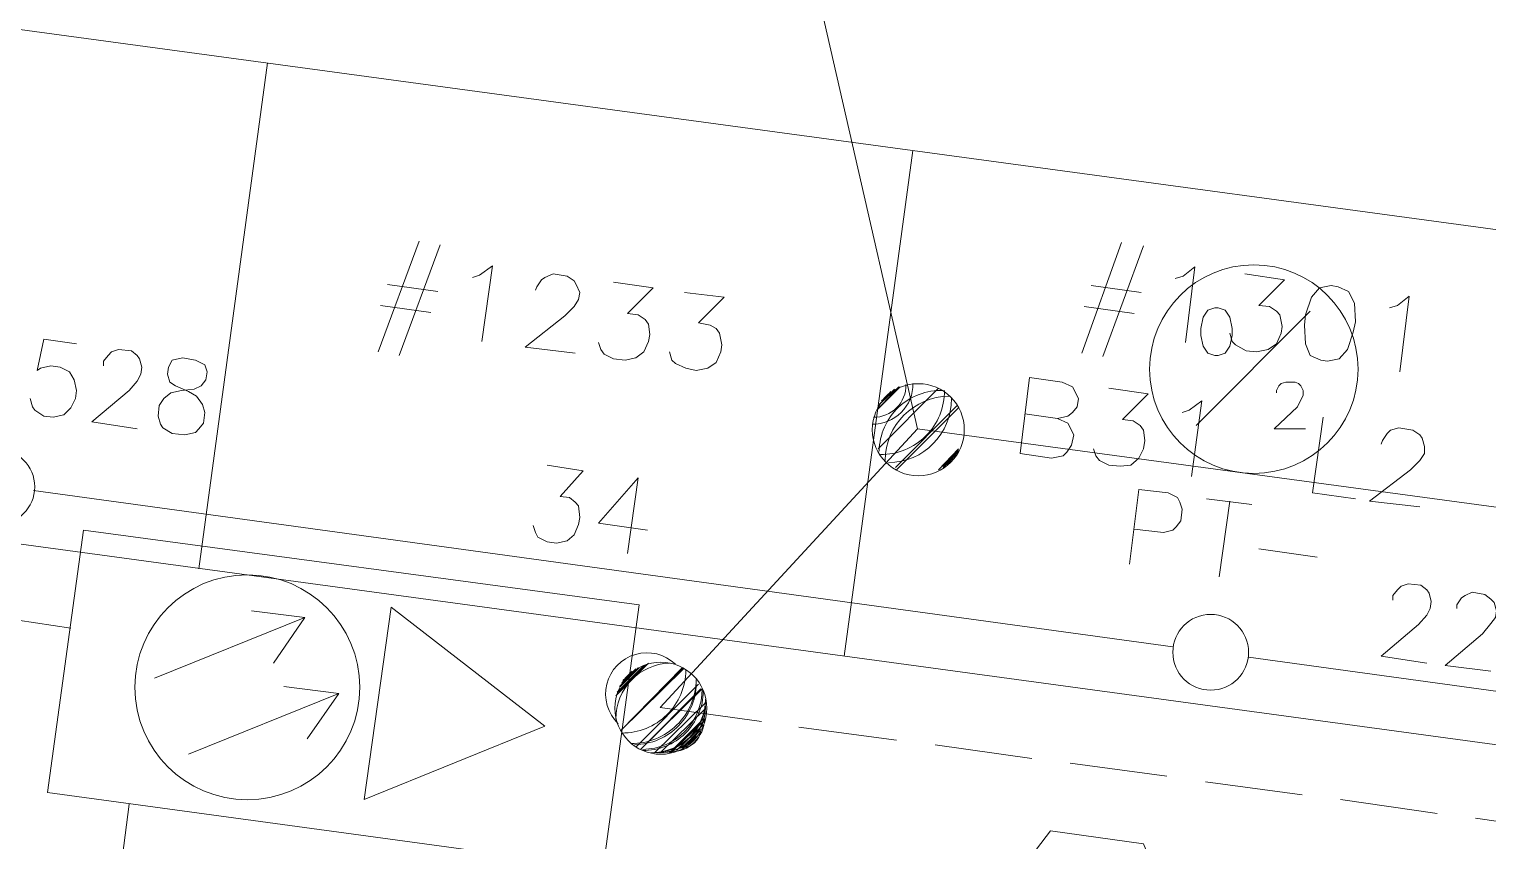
# Model space of a CAD drawing. Header units: millimetres. Extents: x 0.09 to 0.957, y 0.015 to 0.727.
# Drawn here: x 0.1847 to 0.3169, y 0.1372 to 0.2107 of the extents above; entities that cross this region are included whole.
import ezdxf

# ---------------------------------------------------------------- set-up
doc = ezdxf.new("R2010")
doc.units = ezdxf.units.MM
for name, color, linetype, true_color in [('PDF_s48$Actives-NodeReceiver', 104, 'Continuous', 0x009525), ('PDF_s48$Cable-565', 23, 'Continuous', 0xdd8a6e), ('PDF_s48$LOTS', 254, 'Continuous', 0xdcdcdc), ('PDF_s48$ROAD', 8, 'Continuous', 0x808080), ('PDF_s48$SDU', 157, 'Continuous', 0x396472)]:
    doc.layers.add(name, color=color, linetype=linetype, true_color=true_color)
for name, color, linetype in [('PDF_s48$Actives-PowerSupply', 1, 'Continuous'), ('PDF_s48$HCOUNT', 1, 'Continuous'), ('PDF_s48$Passives-TapOffs', 7, 'Continuous'), ('PDF_s48$POLE', 7, 'Continuous'), ('PDF_s48$STRAND', 7, 'Continuous')]:
    doc.layers.add(name, color=color, linetype=linetype)

msp = doc.modelspace()

# ---------------------------------------------------------------- linework, layer by layer
at = {"layer": 'PDF_s48$Actives-NodeReceiver', "lineweight": 18}
for points in [[(0.1863430078124983, 0.1415630175781237), (0.1896164746093733, 0.1653220507812485), (0.2399856249999978, 0.1585639257812486), (0.2367121582031228, 0.1346992968749987)], [(0.217493740234373, 0.1583527343749985), (0.2314323730468728, 0.1475819726562486), (0.215065039062498, 0.1409294433593737)]]:
    msp.add_lwpolyline(points, close=True, dxfattribs=at)
for points in [[(0.2096796582031231, 0.1574023730468735), (0.1960578124999982, 0.1519113964843736)], [(0.2048222558593731, 0.1580359472656235), (0.2096796582031231, 0.1574023730468735), (0.2068285742187481, 0.1532841406249986)], [(0.2077789355468731, 0.1511722265624986), (0.212741933593748, 0.1505386523437486)], [(0.1991200878906232, 0.1450476757812487), (0.212741933593748, 0.1505386523437486), (0.2098908496093731, 0.1464204199218736)]]:
    msp.add_lwpolyline(points, dxfattribs=at)
msp.add_circle((0.2044591966797649, 0.1510960106679174), 0.0101904467841069, dxfattribs=at)
at = {"layer": 'PDF_s48$Actives-PowerSupply', "lineweight": 9}
for points in [[(0.2418863476562478, 0.1492715039062487), (0.2652229980468725, 0.1745088769531234), (0.2441038574218727, 0.2667995214843725)], [(0.2619495312499976, 0.1769375781249983), (0.2628998925781226, 0.1778879394531233), (0.2619495312499976, 0.1769375781249983), (0.2627942968749975, 0.1778879394531233)], [(0.2621607226562475, 0.1772543652343733), (0.2625831054687476, 0.1776767480468734), (0.2620551269531226, 0.1771487695312484), (0.2626887011718726, 0.1777823437499983), (0.2620551269531226, 0.1770431738281234)], [(0.2624775097656226, 0.1775711523437483), (0.2622663183593726, 0.1773599609374984)], [(0.2652229980468725, 0.1745088769531234), (0.3986959667968713, 0.1564520117187486), (0.3926770117187464, 0.109039541015624), (0.3691291699218716, 0.0981631835937491), (0.3629256134726996, 0.0495686580752345)], [(0.2687076562499975, 0.1721857714843734), (0.2676516992187476, 0.1711298144531235), (0.2687076562499975, 0.1721857714843734), (0.2675461035156225, 0.1711298144531235), (0.2687076562499975, 0.1722913671874984)], [(0.2677572949218725, 0.1712354101562484), (0.2684964648437476, 0.1719745800781234), (0.2678628906249976, 0.1712354101562484)], [(0.2684964648437476, 0.1719745800781234), (0.2678628906249976, 0.1713410058593734)], [(0.2679684863281225, 0.1714466015624985), (0.2683908691406225, 0.1718689843749984), (0.2679684863281225, 0.1713410058593734)], [(0.2682852734374975, 0.1717633886718735), (0.2680740820312475, 0.1714466015624985)], [(0.2379793066406228, 0.1506442480468736), (0.2405136035156228, 0.1530729492187486), (0.2392464550781228, 0.1518585986328112), (0.2380849023437478, 0.1506442480468736)], [(0.2384016894531228, 0.1514890136718736), (0.2396688378906228, 0.1527561621093736), (0.2384016894531228, 0.1514890136718736), (0.2396688378906228, 0.1526505664062486)], [(0.2394576464843728, 0.1525449707031236), (0.2385072851562478, 0.1517002050781236)], [(0.2393520507812478, 0.1524393749999986), (0.2386128808593728, 0.1518058007812486), (0.2393520507812478, 0.1525449707031236)], [(0.2387184765624978, 0.1519113964843736), (0.2392464550781228, 0.1524393749999986), (0.2387184765624978, 0.1518058007812486)], [(0.2388240722656228, 0.1520169921874986), (0.2391408593749978, 0.1523337792968736), (0.2388240722656228, 0.1519113964843736)], [(0.2400912207031228, 0.1454700585937486), (0.2456877929687477, 0.1509610351562486), (0.2400912207031228, 0.1454700585937486), (0.2455821972656227, 0.1509610351562486)], [(0.2445262402343728, 0.1459980371093736), (0.2451598144531228, 0.1466316113281236), (0.2444206445312477, 0.1459980371093736), (0.2451598144531228, 0.1467372070312486), (0.2444206445312477, 0.1458924414062487)], [(0.2450542187499977, 0.1466316113281236), (0.2445262402343728, 0.1461036328124986)], [(0.2450542187499977, 0.1465260156249987), (0.2446318359374977, 0.1461036328124986)], [(0.2449486230468727, 0.1464204199218736), (0.2447374316406227, 0.1462092285156237)]]:
    msp.add_lwpolyline(points, dxfattribs=at)
for points in [[(0.2615271484374976, 0.1761984082031234), (0.2635334667968725, 0.1783103222656234)], [(0.2636390624999976, 0.1783103222656234), (0.2615271484374976, 0.1761984082031234)], [(0.2616327441406226, 0.1727137499999984), (0.2671237207031225, 0.1782047265624983)], [(0.2617383398437476, 0.1767263867187484), (0.2631110839843726, 0.1780991308593733)], [(0.2617383398437476, 0.1767263867187484), (0.2631110839843726, 0.1779935351562484)], [(0.2619495312499976, 0.1770431738281234), (0.2627942968749975, 0.1777823437499983)], [(0.2632166796874976, 0.1710242187499984), (0.2688132519531226, 0.1766207910156233)], [(0.2633222753906226, 0.1708130273437485), (0.2689188476562475, 0.1764095996093734)], [(0.2671237207031225, 0.1708130273437485), (0.2689188476562475, 0.1727137499999984)], [(0.2671237207031225, 0.1708130273437485), (0.2689188476562475, 0.1726081542968734)], [(0.2672293164062475, 0.1709186230468734), (0.2689188476562475, 0.1726081542968734)], [(0.2689188476562475, 0.1725025585937484), (0.2672293164062475, 0.1709186230468734)], [(0.2675461035156225, 0.1710242187499984), (0.2687076562499975, 0.1722913671874984)], [(0.2378737109374978, 0.1503274609374986), (0.2408303906249978, 0.1532841406249986)], [(0.2404080078124978, 0.1530729492187486), (0.2392464550781228, 0.1518585986328112), (0.2379793066406228, 0.1506442480468736)], [(0.2381904980468728, 0.1511722265624986), (0.2399856249999978, 0.1528617578124985)], [(0.2382960937499978, 0.1511722265624986), (0.2398800292968728, 0.1528617578124985)], [(0.2382960937499978, 0.1511722265624986), (0.2399856249999978, 0.1528617578124985)], [(0.2439982617187478, 0.1527561621093736), (0.2382960937499978, 0.1471595898437487), (0.2438926660156228, 0.1528617578124985), (0.2382960937499978, 0.1471595898437487), (0.2439982617187478, 0.1528617578124985), (0.2382960937499978, 0.1471595898437487)], [(0.2386128808593728, 0.1517002050781236), (0.2394576464843728, 0.1525449707031236)], [(0.2396688378906228, 0.1456812499999986), (0.2453710058593727, 0.1513834179687487)], [(0.2413583691406228, 0.1451532714843736), (0.2460045800781227, 0.1496938867187486)], [(0.2418863476562478, 0.1451532714843736), (0.2460045800781227, 0.1491659082031236)], [(0.2427311132812478, 0.1451532714843736), (0.2458989843749977, 0.1483211425781237)], [(0.2428367089843728, 0.1451532714843736), (0.2458989843749977, 0.1483211425781237)], [(0.2429423046874978, 0.1452588671874987), (0.2458989843749977, 0.1481099511718736)], [(0.2433646874999978, 0.1453644628906237), (0.2457933886718727, 0.1476875683593737)], [(0.2438926660156228, 0.1455756542968737), (0.2454766015624977, 0.1472651855468736)], [(0.2438926660156228, 0.1456812499999986), (0.2454766015624977, 0.1471595898437487)], [(0.2441038574218727, 0.1456812499999986), (0.2453710058593727, 0.1470539941406237)]]:
    msp.add_lwpolyline(points, close=True, dxfattribs=at)
for centre, radius in [((0.2652848196579316, 0.1744335745407455), 0.004171029951441), ((0.2419472024704332, 0.1491951809860586), 0.0041710299514396)]:
    msp.add_circle(centre, radius, dxfattribs=at)
for centre, radius, start, end in [((0.2611575634765477, 0.1785743115234478), 0.0036434343308637, 269.1696845139406, 0.8303154860673512), ((0.261263159179678, 0.1784687158203179), 0.0029043617767518, 268.958373324132, 1.041626675870239), ((0.2673377919921961, 0.1723969628906124), 0.005600447733466, 87.86836240437772, 178.9196316170646), ((0.2618967333983794, 0.1779407373047425), 0.0057552080072513, 269.4743653941014, 0.5256346058886758), ((0.2681268798827991, 0.1716049951171965), 0.0058607993467614, 90.51616422965867, 179.4838357703383), ((0.262530307617181, 0.1772015673828152), 0.0057552080072005, 270.5256346064974, 0.5256346064133655), ((0.2406719970702923, 0.1504858544922042), 0.0037341184869168, 46.14576283778333, 226.1457628385658), ((0.2428918023946871, 0.1482683447265727), 0.0050183692058126, 91.83493514340113, 180.6028153268654), ((0.2384544873046858, 0.1527033642578108), 0.0057552080071958, 269.4743653935373, 359.4743653935459), ((0.2392992529297099, 0.1518585986327864), 0.0058607993467477, 269.4838357699922, 359.4838357704747), ((0.2395104443359195, 0.1515437314453266), 0.0056515366688108, 270.5352770839656, 1.586546296560831), ((0.2402496142578046, 0.1509082373046919), 0.0054384350051542, 270.5562522271392, 0.556252227018762), ((0.2403552099609434, 0.1508026416015526), 0.00543843500514, 269.4437477728327, 359.4437477730072), ((0.2410943798828288, 0.1500634716796681), 0.0049104840465072, 269.3839400913827, 359.3839400918087), ((0.2411999755859674, 0.1499602758788718), 0.004807294339008, 269.3707156937319, 358.083224266148), ((0.2417279541015147, 0.1494298974609827), 0.0042769518768548, 269.2926806320731, 359.29268063084), ((0.2418335498046531, 0.149324301757843), 0.0041713644237017, 269.2747757013872, 359.2747757005084), ((0.2428895068359476, 0.1482683447265501), 0.0030099406424688, 268.9949139945063, 358.9949139949513), ((0.2437342724609718, 0.1474301788329669), 0.0018552759547046, 268.3692439243368, 354.8978347487584)]:
    msp.add_arc(centre, radius, start, end, dxfattribs=at)
at = {"layer": 'PDF_s48$Cable-565', "lineweight": 13}
for points in [[(0.1884549218749983, 0.1564520117187486), (0.1820135839843733, 0.1574023730468735)], [(0.2510731738281227, 0.1480043554687487), (0.2418863476562478, 0.1492715039062487)], [(0.2633222753906226, 0.1463148242187486), (0.2544522363281226, 0.1474763769531237)], [(0.2755713769531225, 0.1446252929687487), (0.2668069335937475, 0.1458924414062487)], [(0.2878204785156223, 0.1430413574218737), (0.2790560351562474, 0.1442029101562486)], [(0.3000695800781222, 0.1413518261718737), (0.2913051367187474, 0.1425133789062487)], [(0.1927843457031232, 0.1330097656249988), (0.1937347070312482, 0.1405070605468737)], [(0.3123186816406221, 0.1396622949218738), (0.3035542382812472, 0.1409294433593737)], [(0.324567783203122, 0.1379727636718737), (0.3158033398437471, 0.1392399121093737)]]:
    msp.add_lwpolyline(points, dxfattribs=at)
at = {"layer": 'PDF_s48$HCOUNT', "lineweight": 9}
for points in [[(0.3008087499999972, 0.1851740429687483), (0.2904603710937473, 0.1748256640624984)], [(0.2977464746093723, 0.1777823437499983), (0.2977464746093723, 0.1779935351562484), (0.2979576660156222, 0.1784159179687483), (0.2981688574218722, 0.1786271093749984), (0.2985912402343722, 0.1787327050781233), (0.2994360058593722, 0.1787327050781233), (0.2997527929687473, 0.1786271093749984), (0.2999639843749972, 0.1784159179687483), (0.3001751757812472, 0.1779935351562484), (0.3001751757812472, 0.1775711523437483), (0.2996471972656222, 0.1765151953124984), (0.2975352832031223, 0.1745088769531234), (0.3003863671874972, 0.1745088769531234)]]:
    msp.add_lwpolyline(points, dxfattribs=at)
msp.add_lwpolyline([(0.2921499023437473, 0.1854908300781233), (0.2924666894531223, 0.1854908300781233), (0.2931002636718723, 0.1852796386718732), (0.2935226464843723, 0.1846460644531233), (0.2937338378906223, 0.1835901074218733), (0.2937338378906223, 0.1829565332031233), (0.2935226464843723, 0.1820061718749983), (0.2931002636718723, 0.1813725976562484), (0.2924666894531223, 0.1811614062499983), (0.2921499023437473, 0.1811614062499983), (0.2915163281249973, 0.1813725976562484), (0.2910939453124973, 0.1820061718749983), (0.2908827539062473, 0.1829565332031233), (0.2908827539062473, 0.1835901074218733), (0.2910939453124973, 0.1846460644531233), (0.2915163281249973, 0.1852796386718732)], close=True, dxfattribs=at)
msp.add_circle((0.2956976177134345, 0.1799248198618735), 0.0094508149037502, dxfattribs=at)
at = {"layer": 'PDF_s48$LOTS', "lineweight": 0}
for points in [[(0.3815894628906215, 0.1839068945312483), (0.1479061718749986, 0.215585605468748)], [(0.2000704492187482, 0.1618373925781235), (0.2063005957031231, 0.2076659277343731)], [(0.2585704687499976, 0.1539177148437486), (0.2648006152343726, 0.1997462499999981)]]:
    msp.add_lwpolyline(points, dxfattribs=at)
at = {"layer": 'PDF_s48$Passives-TapOffs', "lineweight": 9}
msp.add_lwpolyline([(0.2752545898437475, 0.1234005566406239), (0.2720867187499975, 0.1313202343749988), (0.2772609082031225, 0.1380783593749987), (0.2857085644531224, 0.1369168066406238), (0.2889820312499973, 0.1289971289062488), (0.2837022460937474, 0.1222390039062489)], close=True, dxfattribs=at)
at = {"layer": 'PDF_s48$POLE', "lineweight": 0}
for points in [[(0.1847590722656233, 0.1772543652343733), (0.1849702636718733, 0.1765151953124984), (0.1851814550781233, 0.1761984082031234), (0.1860262207031233, 0.1756704296874984), (0.1868709863281233, 0.1755648339843734), (0.1878213476562483, 0.1757760253906234), (0.1884549218749983, 0.1764095996093734), (0.1888773046874982, 0.1772543652343733), (0.1889829003906233, 0.1779935351562484), (0.1887717089843732, 0.1789438964843734), (0.1883493261718733, 0.1796830664062483), (0.1875045605468733, 0.1801054492187484), (0.1866597949218733, 0.1802110449218733), (0.1857094335937483, 0.1799998535156233), (0.1853926464843733, 0.1797886621093734), (0.1860262207031233, 0.1826397460937483), (0.1889829003906233, 0.1822173632812483)], [(0.1914116015624982, 0.1802110449218733), (0.1914116015624982, 0.1806334277343733), (0.1918339843749982, 0.1811614062499983), (0.1921507714843732, 0.1814781933593733), (0.1927843457031232, 0.1816893847656233), (0.1939458984374982, 0.1815837890624983), (0.1944738769531232, 0.1811614062499983), (0.1946850683593732, 0.1808446191406233), (0.1948962597656232, 0.1801054492187484), (0.1947906640624982, 0.1794718749999984), (0.1944738769531232, 0.1788383007812484), (0.1937347070312482, 0.1779935351562484), (0.1903556445312482, 0.1751424511718734), (0.1944738769531232, 0.1745088769531234)], [(0.2844414160156224, 0.1622597753906235), (0.2852861816406223, 0.1690179003906235), (0.2879260742187474, 0.1687011132812485), (0.2887708398437474, 0.1682787304687484), (0.2889820312499973, 0.1678563476562485), (0.2891932226562473, 0.1672227734374985), (0.2890876269531224, 0.1661668164062484), (0.2886652441406223, 0.1656388378906235), (0.2883484570312473, 0.1653220507812485), (0.2875036914062473, 0.1651108593749985), (0.2848637988281224, 0.1654276464843735)], [(0.2955289648437473, 0.1676451562499984), (0.2914107324218723, 0.1681731347656234)], [(0.2925722851562473, 0.1610982226562485), (0.2935226464843723, 0.1679619433593734)], [(0.3014423242187472, 0.1628933496093735), (0.2961625390624973, 0.1636325195312485)]]:
    msp.add_lwpolyline(points, dxfattribs=at)
msp.add_lwpolyline([(0.1985921093749982, 0.1809502148437483), (0.1997536621093732, 0.1807390234374984), (0.2005984277343731, 0.1803166406249983), (0.2008096191406231, 0.1796830664062483), (0.2007040234374982, 0.1789438964843734), (0.2002816406249981, 0.1784159179687483), (0.1996480664062481, 0.1780991308593733), (0.1984865136718732, 0.1779935351562484), (0.1975361523437482, 0.1777823437499983), (0.1969025781249982, 0.1772543652343733), (0.1964801953124982, 0.1766207910156233), (0.1963745996093732, 0.1756704296874984), (0.1965857910156232, 0.1749312597656234), (0.1967969824218732, 0.1746144726562484), (0.1976417480468732, 0.1740864941406234), (0.1988033007812482, 0.1739808984374984), (0.1997536621093732, 0.1741920898437483), (0.2000704492187482, 0.1745088769531234), (0.2004928320312481, 0.1750368554687484), (0.2005984277343731, 0.1759872167968733), (0.2003872363281232, 0.1767263867187484), (0.1998592578124982, 0.1774655566406234), (0.1991200878906232, 0.1778879394531233), (0.1979585351562482, 0.1784159179687483), (0.1974305566406232, 0.1787327050781233), (0.1972193652343732, 0.1794718749999984), (0.1973249609374982, 0.1801054492187484), (0.1976417480468732, 0.1807390234374984)], close=True, dxfattribs=at)
for centre, radius in [((0.1817551932748345, 0.1692591693000599), 0.0034320165114822), ((0.2917904142212681, 0.1542639886370107), 0.0034321734088677)]:
    msp.add_circle(centre, radius, dxfattribs=at)
at = {"layer": 'PDF_s48$ROAD', "lineweight": 0}
msp.add_lwpolyline([(0.3719802539062465, 0.1385007421874987), (0.1323677574006608, 0.171070326810707)], dxfattribs=at)
at = {"layer": 'PDF_s48$SDU', "lineweight": 0}
for points in [[(0.216332187499998, 0.1814781933593733), (0.220028037109373, 0.1915097851562483)], [(0.218232910156248, 0.1811614062499983), (0.2219287597656229, 0.1911929980468733)], [(0.2801119921874974, 0.1813725976562484), (0.2837022460937474, 0.1914041894531232)], [(0.2820127148437474, 0.1810558105468734), (0.2857085644531224, 0.1910874023437482)], [(0.2248854394531229, 0.1882363183593733), (0.2255190136718729, 0.1884475097656233), (0.2266805664062479, 0.1892922753906232), (0.2257302050781229, 0.1824285546874983)], [(0.2885596484374973, 0.1881307226562483), (0.2892988183593723, 0.1883419140624982), (0.2903547753906223, 0.1891866796874982), (0.2895100097656224, 0.1823229589843733)], [(0.2305876074218728, 0.1870747656249982), (0.2306932031249979, 0.1873915527343732), (0.2311155859374979, 0.1880251269531232), (0.2314323730468728, 0.1882363183593733), (0.2321715429687479, 0.1885531054687483), (0.2334386914062478, 0.1883419140624982), (0.2340722656249978, 0.1879195312499983), (0.2342834570312478, 0.1876027441406233), (0.2346002441406228, 0.1868635742187483), (0.2344946484374978, 0.1862299999999983), (0.2340722656249978, 0.1855964257812482), (0.2332274999999979, 0.1847516601562483), (0.2296372460937479, 0.1819005761718733), (0.2341778613281229, 0.1813725976562484)], [(0.2376625195312478, 0.1878139355468733), (0.2412527734374978, 0.1872859570312483), (0.2389296679687478, 0.1849628515624982), (0.2398800292968728, 0.1848572558593733), (0.2405136035156228, 0.1844348730468733), (0.2408303906249978, 0.1840124902343733), (0.2409359863281228, 0.1830621289062483), (0.2408303906249978, 0.1824285546874983), (0.2404080078124978, 0.1814781933593733), (0.2396688378906228, 0.1809502148437483), (0.2387184765624978, 0.1807390234374984), (0.2376625195312478, 0.1808446191406233), (0.2368177539062478, 0.1812670019531233), (0.2365009667968728, 0.1816893847656233), (0.2362897753906228, 0.1823229589843733)], [(0.2948953906249973, 0.1885531054687483), (0.2984856445312473, 0.1880251269531232), (0.2961625390624973, 0.1857020214843733), (0.2971129003906223, 0.1855964257812482), (0.2977464746093723, 0.1851740429687483), (0.2980632617187472, 0.1848572558593733), (0.2982744531249972, 0.1838012988281233), (0.2981688574218722, 0.1831677246093734), (0.2977464746093723, 0.1822173632812483), (0.2970073046874972, 0.1816893847656233), (0.2959513476562472, 0.1814781933593733), (0.2950009863281223, 0.1815837890624983), (0.2940506249999973, 0.1821117675781233), (0.2937338378906223, 0.1824285546874983), (0.2935226464843723, 0.1831677246093734)], [(0.2217175683593729, 0.1869691699218733), (0.217176953124998, 0.1876027441406233)], [(0.2441038574218727, 0.1868635742187483), (0.2476941113281227, 0.1864411914062483), (0.2453710058593727, 0.1841180859374983), (0.2464269628906227, 0.1839068945312483), (0.2469549414062477, 0.1835901074218733), (0.2472717285156227, 0.1831677246093734), (0.2474829199218727, 0.1821117675781233), (0.2473773242187477, 0.1814781933593733), (0.2469549414062477, 0.1805278320312483), (0.2462157714843727, 0.1799998535156233), (0.2451598144531228, 0.1797886621093734), (0.2442094531249977, 0.1799998535156233), (0.2432590917968728, 0.1804222363281234), (0.2429423046874978, 0.1807390234374984), (0.2427311132812478, 0.1814781933593733)], [(0.2854973730468724, 0.1868635742187483), (0.2809567578124974, 0.1874971484374983)], [(0.3079892578124971, 0.1854908300781233), (0.3087284277343722, 0.1857020214843733), (0.3097843847656221, 0.1865467871093733), (0.3089396191406222, 0.1796830664062483)], [(0.2210839941406229, 0.1850684472656233), (0.216543378906248, 0.1857020214843733)], [(0.2848637988281224, 0.1849628515624982), (0.2803231835937474, 0.1855964257812482)], [(0.2778944824218724, 0.1754592382812484), (0.2788448437499974, 0.1750368554687484), (0.2793728222656224, 0.1739808984374984), (0.2791616308593724, 0.1730305371093734), (0.2787392480468724, 0.1723969628906234), (0.2784224609374974, 0.1720801757812485), (0.2773665039062474, 0.1718689843749984), (0.2745154199218724, 0.1722913671874984), (0.2753601855468725, 0.1791550878906234), (0.2783168652343724, 0.1787327050781233), (0.2792672265624974, 0.1783103222656234), (0.2797952050781224, 0.1772543652343733), (0.2796896093749974, 0.1765151953124984), (0.2792672265624974, 0.1759872167968733), (0.2788448437499974, 0.1756704296874984), (0.2778944824218724, 0.1754592382812484), (0.2749378027343725, 0.1758816210937484)], [(0.2825406933593724, 0.1782047265624983), (0.2861309472656224, 0.1776767480468734), (0.2838078417968723, 0.1753536425781233), (0.2847582031249974, 0.1752480468749984), (0.2853917773437474, 0.1748256640624984), (0.2857085644531224, 0.1744032812499984), (0.2858141601562474, 0.1734529199218734), (0.2857085644531224, 0.1727137499999984), (0.2852861816406223, 0.1718689843749984), (0.2845470117187474, 0.1712354101562484), (0.2835966503906224, 0.1711298144531235), (0.2825406933593724, 0.1712354101562484), (0.2816959277343724, 0.1716577929687484), (0.2813791406249974, 0.1720801757812485), (0.2811679492187474, 0.1727137499999984)], [(0.2891932226562473, 0.1759872167968733), (0.2898267968749973, 0.1761984082031234), (0.2909883496093723, 0.1770431738281234), (0.2900379882812473, 0.1701794531249984)], [(0.3049269824218722, 0.1681731347656234), (0.3010199414062472, 0.1687011132812485), (0.3019703027343722, 0.1755648339843734)], [(0.3072500878906222, 0.1731361328124984), (0.3073556835937472, 0.1734529199218734), (0.3077780664062471, 0.1740864941406234), (0.3080948535156222, 0.1744032812499984), (0.3088340234374971, 0.1746144726562484), (0.3101011718749971, 0.1744032812499984), (0.3107347460937471, 0.1739808984374984), (0.3109459374999972, 0.1736641113281234), (0.3111571289062471, 0.1729249414062484), (0.3111571289062471, 0.1722913671874984), (0.3107347460937471, 0.1716577929687484), (0.3098899804687472, 0.1708130273437485), (0.3061941308593722, 0.1679619433593734), (0.3107347460937471, 0.1674339648437485)]]:
    msp.add_lwpolyline(points, dxfattribs=at)
msp.add_lwpolyline([(0.3027094726562472, 0.1874971484374983), (0.3033430468749972, 0.1873915527343732), (0.3042934082031222, 0.1869691699218733), (0.3048213867187472, 0.1859132128906232), (0.3049269824218722, 0.1842236816406233), (0.3047157910156222, 0.1832733203124983), (0.3041878124999972, 0.1816893847656233), (0.3034486425781222, 0.1808446191406233), (0.3023926855468722, 0.1806334277343733), (0.3017591113281222, 0.1807390234374984), (0.3008087499999972, 0.1811614062499983), (0.3003863671874972, 0.1822173632812483), (0.3002807714843722, 0.1839068945312483), (0.3003863671874972, 0.1848572558593733), (0.3009143457031222, 0.1864411914062483), (0.3016535156249972, 0.1872859570312483)], close=True, dxfattribs=at)
at = {"layer": 'PDF_s48$STRAND', "lineweight": 0}
for points in [[(0.2316435644531229, 0.1712354101562484), (0.2349170312499978, 0.1707074316406234), (0.2328051171874979, 0.1683843261718735), (0.2336498828124978, 0.1682787304687484), (0.2341778613281229, 0.1678563476562485), (0.2344946484374978, 0.1675395605468735), (0.2346002441406228, 0.1664836035156234), (0.2344946484374978, 0.1658500292968734), (0.2340722656249978, 0.1648996679687484), (0.2334386914062478, 0.1643716894531235), (0.2324883300781229, 0.1641604980468735), (0.2316435644531229, 0.1642660937499984), (0.2307987988281229, 0.1646884765624985), (0.2305876074218728, 0.1651108593749985), (0.2303764160156229, 0.1657444335937485)], [(0.2407247949218728, 0.1653220507812485), (0.2362897753906228, 0.1659556249999985), (0.2398800292968728, 0.1700738574218734), (0.2389296679687478, 0.1632101367187485)], [(0.3083060449218721, 0.1589863085937485), (0.3083060449218721, 0.1594086914062486), (0.3087284277343722, 0.1599366699218735), (0.3090452148437471, 0.1602534570312485), (0.3096787890624971, 0.1604646484374985), (0.3108403417968721, 0.1603590527343736), (0.3113683203124971, 0.1599366699218735), (0.3115795117187472, 0.1596198828124985), (0.3117907031249971, 0.1588807128906235), (0.3116851074218721, 0.1582471386718736), (0.3113683203124971, 0.1576135644531236), (0.3106291503906222, 0.1567687988281235), (0.3072500878906222, 0.1539177148437486), (0.3113683203124971, 0.1532841406249986)], [(0.3141138085937471, 0.1582471386718736), (0.3141138085937471, 0.1585639257812486), (0.3145361914062471, 0.1591974999999985), (0.3148529785156221, 0.1594086914062486), (0.3154865527343721, 0.1597254785156236), (0.3166481054687471, 0.1595142871093735), (0.3171760839843721, 0.1590919042968736), (0.3174928710937471, 0.1587751171874986), (0.3177040624999971, 0.1580359472656235), (0.3175984667968721, 0.1574023730468735), (0.3171760839843721, 0.1568743945312485), (0.3164369140624971, 0.1559240332031235), (0.3130578515624971, 0.1530729492187486), (0.3171760839843721, 0.1525449707031236)]]:
    msp.add_lwpolyline(points, dxfattribs=at)
at = {"layer": 'PDF_s48$STRAND', "color": 254, "lineweight": 0, "true_color": 0xdcdcdc}
for points in [[(0.2883484570312473, 0.1547624804687485), (0.1850758593749983, 0.1689123046874984)], [(0.3576192382812467, 0.1452588671874987), (0.2952121777343723, 0.1538121191406235)]]:
    msp.add_lwpolyline(points, dxfattribs=at)

doc.saveas('drawing.dxf')
